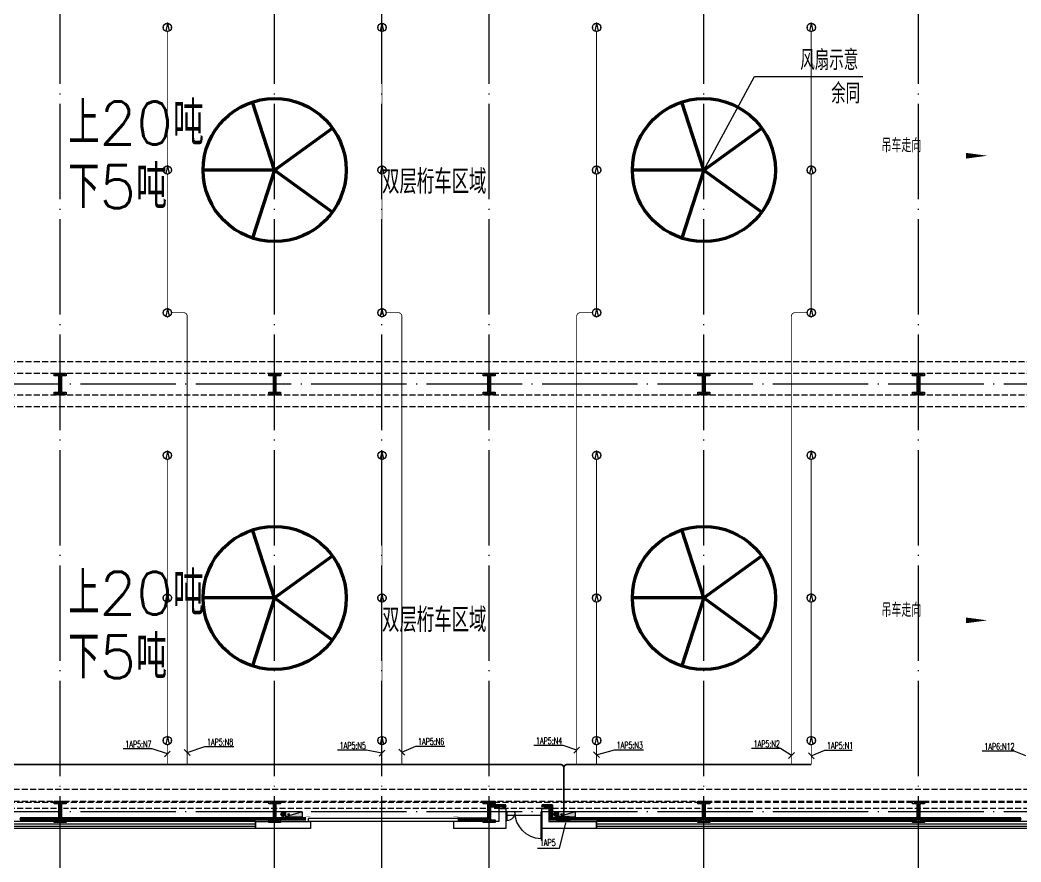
# Model space of a CAD drawing. Extents: x -1396510 to 1250330, y -1892470 to 1623980.
# Drawn here: x 110247 to 152224, y -1361975 to -1326655 of the extents above; entities that cross this region are included whole.
import ezdxf
from ezdxf.enums import TextEntityAlignment as Align

# ---------------------------------------------------------------- set-up
doc = ezdxf.new("R2010")
doc.units = 0
doc.header["$LTSCALE"] = 1000
doc.header["$MEASUREMENT"] = 0
for name, pattern in [('10平面$0$DASH', [0.35, 0.25, -0.1]), ('DASH', [0.35, 0.25, -0.1]), ('DOTE', [2.42, 2, -0.2, 0.02, -0.2])]:
    doc.linetypes.add(name, pattern=pattern)
for name, color, linetype in [('10平面$0$WINDOW', 4, 'Continuous'), ('A-AXIS-DOTE', 14, 'DOTE'), ('A-HATCH-2', 251, 'Continuous'), ('A-HRAIL', 173, 'Continuous'), ('A-LIN-V', 9, 'Continuous'), ('A-SFCE', 30, 'Continuous'), ('A-WINDOW', 140, 'Continuous'), ('AS-COLN', 6, 'Continuous'), ('AS-WALL', 40, 'Continuous'), ('DIM-照明', 3, 'Continuous'), ('DIM-箱柜', 3, 'Continuous'), ('DIM_SYMB', 3, 'Continuous'), ('EQUIP-照明', 3, 'Continuous'), ('EQUIP-箱柜', 3, 'Continuous'), ('PUB_TEXT', 7, 'Continuous'), ('SB_ZF消火栓', 10, 'Continuous'), ('SB_ZF消火栓M', 10, 'Continuous'), ('WIRE-照明', 1, 'Continuous'), ('建-窗', 4, 'Continuous'), ('建-箭头', 3, 'Continuous')]:
    doc.layers.add(name, color=color, linetype=linetype)
doc.layers.add('A-云线2', color=3, linetype='Continuous', plot=False)
doc.layers.add('LG-ZF消防', color=1, linetype='Continuous', lineweight=60)
doc.styles.add('_TCH_DIM', font='SIMPLEX', dxfattribs={"bigfont": 'GBCBIG'})
doc.styles.add('_TEL_DIM', font='SIMPLEX', dxfattribs={"width": 0.8, "height": 3.5, "bigfont": 'HZTXT'})
doc.styles.add('A-STANDARD', font='SIMPLEX', dxfattribs={"bigfont": 'GBCBIG'})
doc.styles.get("Standard").update_dxf_attribs({"font": 'gbenor.shx', "bigfont": 'gbcbig.shx'})

# ---------------------------------------------------------------- blocks, each defined once
blk = doc.blocks.new('G$C2F382D44')
at = {"color": 0, "style": 'A-STANDARD'}
for s, p in [('上20吨', (-2949, 425)), ('下5吨', (-2952, -2245))]:
    blk.add_text(s, height=1800, dxfattribs=at).set_placement(p)
blk = doc.blocks.new('10平面$0$$DorLib2D$00000126')
at = {"color": 0, "linetype": 'Continuous'}
for p, q in [((-0.532, 0.5), (-0.532, 0.9)), ((0.532, 0.9), (0.532, 0.5))]:
    blk.add_line(p, q, dxfattribs=at)
at = {"color": 0, "linetype": '10平面$0$DASH'}
for p, q in [((-0.532, 0.9), (0.532, 0.9)), ((-0.532, 0.5), (0.532, 0.5))]:
    blk.add_line(p, q, dxfattribs=at)
blk = doc.blocks.new('WINDOW2DLIB$DYNSTYLE$00000005')
at = {"color": 0}
for points in [[(-0.5, 0.5), (-0.5, -0.5)], [(-0.5, 0.5), (0.5, 0.5)], [(0.5, -0.5), (0.5, 0.5)], [(0.5, 0.1667), (-0.5, 0.1667)], [(0.5, -0.1667), (-0.5, -0.1667)], [(-0.5, -0.5), (0.5, -0.5)]]:
    blk.add_lwpolyline(points, dxfattribs=at)
blk = doc.blocks.new('DOOR2DLIB$SYSLIB$00000123')
at = {"color": 0}
for p, q in [((0.475, -0.001), (0.475, 0.752)), ((0.475, 0.752), (0.5, 0.752)), ((0.5, -0.001), (0.5, 0.752)), ((-0.5, 0), (-0.5, 0.252)), ((-0.475, 0.252), (-0.5, 0.252)), ((-0.475, 0), (-0.475, 0.252)), ((-0.475, 0), (-0.5, 0)), ((0.475, -0.001), (0.5, -0.001))]:
    blk.add_line(p, q, dxfattribs=at)
for centre, radius, start, end in [((0.505, -0.002), 0.755, 92.2493, 179.7238), ((-0.501, 0.003), 0.251, 359.7899, 84.0974)]:
    blk.add_arc(centre, radius, start, end, dxfattribs=at)
blk = doc.blocks.new('42343243')
at = {"layer": '10平面$0$WINDOW'}
blk.add_line((-198654, 1222620), (-200154, 1222620), dxfattribs=at)
at = {"layer": 'AS-WALL'}
for p, q in [((-208354, 1223170), (-210654, 1223170)), ((-210654, 1223170), (-210654, 1222870)), ((-210654, 1222870), (-208354, 1222870)), ((-208354, 1222870), (-208354, 1223170)), ((-200154, 1223170), (-202354, 1223170)), ((-202354, 1222870), (-202354, 1223170)), ((-200454, 1222870), (-202354, 1222870)), ((-200454, 1222320), (-200454, 1222870)), ((-200154, 1222620), (-200154, 1223170)), ((-196354, 1223170), (-198654, 1223170)), ((-198654, 1222620), (-198654, 1223170)), ((-198354, 1222870), (-196354, 1222870)), ((-198354, 1222320), (-198354, 1222870)), ((-196354, 1222870), (-196354, 1223170)), ((-200154, 1222320), (-200154, 1222620)), ((-198654, 1222620), (-198654, 1222320)), ((-200454, 1222320), (-200154, 1222320)), ((-198654, 1222320), (-198354, 1222320))]:
    blk.add_line(p, q, dxfattribs=at)
at = {"layer": '10平面$0$WINDOW', "zscale": 300}
for name, p, xscale, yscale, rotation in [('DOOR2DLIB$SYSLIB$00000123', (-199404, 1222470), -1500, -1500, 179.9999999999555), ('10平面$0$$DorLib2D$00000126', (-205254, 1223020), 6000, 300, 180)]:
    blk.add_blockref(name, p, dxfattribs=dict(at, xscale=xscale, yscale=yscale, rotation=rotation))
at = {"layer": '建-窗', "yscale": -300, "zscale": 300}
for p, xscale, rotation in [((-217004, 1223020), -12700, 359.999999999664), ((-185904, 1223020), -20900, 359.9999999994913)]:
    blk.add_blockref('WINDOW2DLIB$DYNSTYLE$00000005', p, dxfattribs=dict(at, xscale=xscale, rotation=rotation))
blk = doc.blocks.new('4324324')
at = {"layer": 'A-HATCH-2', "color": 8, "linetype": 'DASH'}
for p, q in [((-313054, 567820), (-128854, 567820)), ((-313054, 567320), (-128854, 567320)), ((-313054, 566420), (-128854, 566420)), ((-313054, 565920), (-128854, 565920)), ((-312854, 549870), (-138054, 549870)), ((-312854, 549370), (-138054, 549370))]:
    blk.add_line(p, q, dxfattribs=at)
blk = doc.blocks.new('w4324324')
at = {"layer": 'A-HATCH-2', "color": 0, "lineweight": 60}
for q in [(-1694760, 686605), (-1697614, 684532), (-1691907, 684532), (-1696524, 681178), (-1692997, 681178)]:
    blk.add_line((-1694760, 683605), q, dxfattribs=at)
blk.add_circle((-1694760, 683605), 3000, dxfattribs=at)
blk = doc.blocks.new('342343')
at = {"layer": 'A-LIN-V', "color": 8}
for p in [(1030710, 9556), (1048660, 9556), (1030710, -8444), (1048660, -8444)]:
    blk.add_blockref('w4324324', p, dxfattribs=at)
blk = doc.blocks.new('w42343243')
at = {"layer": 'A-HATCH-2', "color": 8}
blk.add_lwpolyline([(-165104, 621070), (-164604, 621070), (-164604, 620958), (-164800, 620958), (-164800, 620282), (-164604, 620282), (-164604, 620170), (-165104, 620170), (-165104, 620282), (-164908, 620282), (-164908, 620958), (-165104, 620958)], close=True, dxfattribs=at)
at = {"layer": 'AS-COLN', "color": 3}
blk.add_lwpolyline([(-165054, 621020), (-164654, 621020), (-164654, 621008), (-164850, 621008), (-164850, 620232), (-164654, 620232), (-164654, 620220), (-165054, 620220), (-165054, 620232), (-164858, 620232), (-164858, 621008), (-165054, 621008)], close=True, dxfattribs=at)
blk = doc.blocks.new('42343')
at = {"layer": 'A-WINDOW'}
for p in [(-54000, -53750), (-45000, -53750), (-36000, -53750), (-27000, -53750), (-18000, -53750), (-54000, -71700), (-45000, -71700), (-36000, -71700), (-27000, -71700), (-18000, -71700)]:
    blk.add_blockref('w42343243', p, dxfattribs=at)
blk = doc.blocks.new('3333')
at = {"layer": 'A-SFCE', "const_width": 20}
blk.add_lwpolyline([(-227064, 766320), (-227064, 766510), (-227244, 766510), (-227244, 766320)], dxfattribs=at)
blk = doc.blocks.new('A$C5D961328')
at = {"layer": 'SB_ZF消火栓'}
blk.add_hatch(color=256, dxfattribs=at).paths.add_polyline_path([(0, 40), (700, 40), (700, 240)])
for p, q in [((700, 240), (0, 240)), ((0, 240), (0, 40)), ((700, 240), (0, 40)), ((0, 40), (700, 40)), ((700, 240), (700, 40))]:
    blk.add_line(p, q, dxfattribs=at)
at = {"layer": 'SB_ZF消火栓', "color": 1}
blk.add_circle((140, 140), 32.5, dxfattribs=at)
blk = doc.blocks.new('we42342343234')
at = {"layer": 'LG-ZF消防'}
for centre in [(-209504, 548820), (-198054, 548820)]:
    blk.add_circle(centre, 50, dxfattribs=at)
at = {"layer": 'SB_ZF消火栓M'}
for p in [(-209404, 548680), (-197954, 548680)]:
    blk.add_blockref('A$C5D961328', p, dxfattribs=at)
blk = doc.blocks.new('99平面图例外参$0$$LinePat$圆环')
for points in [[(0, 150), (300, 150)], [(0, 0), (300, 0)], [(0, -150), (300, -150)]]:
    blk.add_lwpolyline(points)
at = {"color": 0}
blk.add_circle((150, 0), 150, dxfattribs=at)
blk = doc.blocks.new('世赫3#厂房一层0821')
at = {"layer": 'A-AXIS-DOTE', "color": 8, "ltscale": 2}
for p, q in [((94000, -79980), (94000, 5514)), ((103000, -79980), (103000, 5514)), ((107500, -79980), (107500, 5514)), ((112000, -79980), (112000, 5514)), ((121000, -79980), (121000, 5514)), ((130000, -79980), (130000, 5514)), ((190814.2, -53850), (-5155.8, -53850)), ((190814.2, -71800), (-5155.8, -71800))]:
    blk.add_line(p, q, dxfattribs=at)
at = {"layer": 'A-SFCE', "color": 2, "linetype": 'DASH'}
for p, q in [((93850, -71400), (85150, -71400)), ((93850, -71650), (85150, -71650)), ((120850, -71400), (112150, -71400)), ((120850, -71650), (112150, -71650))]:
    blk.add_line(p, q, dxfattribs=at)
at = {"layer": 'A-SFCE', "linetype": 'DASH'}
for p, q in [((111850, -71400), (94150, -71400)), ((111850, -71650), (94150, -71650)), ((138850, -71400), (121150, -71400)), ((138850, -71650), (121150, -71650))]:
    blk.add_line(p, q, dxfattribs=at)
at = {"layer": 'DIM_SYMB', "color": 8}
for p, q in [((121000, -44875), (123120, -40945)), ((123120, -40945), (127670, -40945))]:
    blk.add_line(p, q, dxfattribs=at)
at = {"layer": 'DIM_SYMB', "color": 8, "const_width": 100}
blk.add_lwpolyline([(120976.3, -44919, 1), (121023.7, -44831, 1)], format="xyb", close=True, dxfattribs=at)
at = {"layer": '建-箭头', "color": 8}
for points in [[(125987.8, -44275, 0, 0, 0), (132887.8, -44275, 0, 240, 0), (131987.8, -44275, 0, 0, 0)], [(125987.8, -63765, 0, 0, 0), (132887.8, -63765, 0, 240, 0), (131987.8, -63765, 0, 0, 0)]]:
    blk.add_lwpolyline(points, format="xyseb", dxfattribs=at)
at = {"color": 8}
for p in [(97304.2, -44230), (97304.2, -63950)]:
    blk.add_blockref('G$C2F382D44', p, dxfattribs=at)
at = {"layer": 'A-HRAIL', "yscale": 0.3333333333111111, "zscale": 0.3333333333111111}
for p, xscale, rotation in [((112161.7, -71549.9), 0.3588888659795701, 180), ((112269.3, -71549.9), 0.3588888659795701, 180), ((112377, -71549.9), 0.3588888659795701, 180), ((112484.7, -71549.9), 0.3588888659795701, 180), ((112592.3, -71549.9), 0.3588888659795701, 180), ((112700, -71549.9), 0.3588888659795701, 180), ((114312.5, -71549.9), 0.3749999998826196, 180), ((114425, -71549.9), 0.3749999998826196, 180), ((114537.5, -71549.9), 0.3749999998826196, 180), ((114650, -71549.9), 0.3749999998826196, 180), ((114600, -71499.9), 0.3611111226889233, 270), ((114600, -71608.3), 0.3611111226889233, 270), ((114600, -71716.6), 0.3611111226889233, 270), ((92423.1, -72093.9), 0.3384127415242964, 180.0000000002033), ((92524.7, -72093.9), 0.3384127415242964, 180.0000000002033), ((92626.2, -72093.9), 0.3384127415242964, 180.0000000002033), ((92727.7, -72093.9), 0.3384127415242964, 180.0000000002033), ((92829.2, -72093.9), 0.3384127415242964, 180.0000000002033), ((92930.8, -72093.9), 0.3384127415242964, 180.0000000002033), ((93032.3, -72093.9), 0.3384127415242964, 180.0000000002033), ((93133.8, -72093.9), 0.3384127415242964, 180.0000000002033), ((93235.3, -72093.9), 0.3384127415242964, 180.0000000002033), ((93336.9, -72093.9), 0.3384127415242964, 180.0000000002033), ((93438.4, -72093.9), 0.3384127415242964, 180.0000000002033), ((93539.9, -72093.9), 0.3384127415242964, 180.0000000002033), ((93641.4, -72093.9), 0.3384127415242964, 180.0000000002033), ((93743, -72093.9), 0.3384127415242964, 180.0000000002033), ((93844.5, -72093.9), 0.3384127415242964, 180.0000000002033), ((93946, -72093.9), 0.3384127415242964, 180.0000000002033), ((94155, -72093.9), 0.3368181817957273, 180.0000000002033), ((94256.1, -72093.9), 0.3368181817957273, 180.0000000002033), ((94357.1, -72093.9), 0.3368181817957273, 180.0000000002033), ((94458.2, -72093.9), 0.3368181817957273, 180.0000000002033), ((94559.2, -72093.9), 0.3368181817957273, 180.0000000002033), ((94660.3, -72093.9), 0.3368181817957273, 180.0000000002033), ((94761.3, -72093.9), 0.3368181817957273, 180.0000000002033), ((94862.4, -72093.9), 0.3368181817957273, 180.0000000002033), ((94963.4, -72093.9), 0.3368181817957273, 180.0000000002033), ((95064.5, -72093.9), 0.3368181817957273, 180.0000000002033), ((95165.5, -72093.9), 0.3368181817957273, 180.0000000002033), ((95266.5, -72093.9), 0.3368181817957273, 180.0000000002033), ((95367.6, -72093.9), 0.3368181817957273, 180.0000000002033), ((95468.6, -72093.9), 0.3368181817957273, 180.0000000002033), ((95569.7, -72093.9), 0.3368181817957273, 180.0000000002033), ((95670.7, -72093.9), 0.3368181817957273, 180.0000000002033), ((95771.8, -72093.9), 0.3368181817957273, 180.0000000002033), ((95872.8, -72093.9), 0.3368181817957273, 180.0000000002033), ((95973.9, -72093.9), 0.3368181817957273, 180.0000000002033), ((96074.9, -72093.9), 0.3368181817957273, 180.0000000002033), ((96176, -72093.9), 0.3368181817957273, 180.0000000002033), ((96277, -72093.9), 0.3368181817957273, 180.0000000002033), ((96378, -72093.9), 0.3368181817957273, 180.0000000002033), ((96479.1, -72093.9), 0.3368181817957273, 180.0000000002033), ((96580.1, -72093.9), 0.3368181817957273, 180.0000000002033), ((96681.2, -72093.9), 0.3368181817957273, 180.0000000002033), ((96782.2, -72093.9), 0.3368181817957273, 180.0000000002033), ((96883.3, -72093.9), 0.3368181817957273, 180.0000000002033), ((96984.3, -72093.9), 0.3368181817957273, 180.0000000002033), ((97085.4, -72093.9), 0.3368181817957273, 180.0000000002033), ((97186.4, -72093.9), 0.3368181817957273, 180.0000000002033), ((97287.5, -72093.9), 0.3368181817957273, 180.0000000002033), ((97388.5, -72093.9), 0.3368181817957273, 180.0000000002033), ((97489.5, -72093.9), 0.3368181817957273, 180.0000000002033), ((97590.6, -72093.9), 0.3368181817957273, 180.0000000002033), ((97691.6, -72093.9), 0.3368181817957273, 180.0000000002033), ((97792.7, -72093.9), 0.3368181817957273, 180.0000000002033), ((97893.7, -72093.9), 0.3368181817957273, 180.0000000002033), ((97994.8, -72093.9), 0.3368181817957273, 180.0000000002033), ((98095.8, -72093.9), 0.3368181817957273, 180.0000000002033), ((98196.9, -72093.9), 0.3368181817957273, 180.0000000002033), ((98297.9, -72093.9), 0.3368181817957273, 180.0000000002033), ((98399, -72093.9), 0.3368181817957273, 180.0000000002033), ((98500, -72093.9), 0.3368181817957273, 180.0000000002033), ((98601, -72093.9), 0.3368181817957273, 180.0000000002033), ((98702.1, -72093.9), 0.3368181817957273, 180.0000000002033), ((98803.1, -72093.9), 0.3368181817957273, 180.0000000002033), ((98904.2, -72093.9), 0.3368181817957273, 180.0000000002033), ((99005.2, -72093.9), 0.3368181817957273, 180.0000000002033), ((99106.3, -72093.9), 0.3368181817957273, 180.0000000002033), ((99207.3, -72093.9), 0.3368181817957273, 180.0000000002033), ((99308.4, -72093.9), 0.3368181817957273, 180.0000000002033), ((99409.4, -72093.9), 0.3368181817957273, 180.0000000002033), ((99510.5, -72093.9), 0.3368181817957273, 180.0000000002033), ((99611.5, -72093.9), 0.3368181817957273, 180.0000000002033), ((99712.5, -72093.9), 0.3368181817957273, 180.0000000002033), ((99813.6, -72093.9), 0.3368181817957273, 180.0000000002033), ((99914.6, -72093.9), 0.3368181817957273, 180.0000000002033), ((100015.7, -72093.9), 0.3368181817957273, 180.0000000002033), ((100116.7, -72093.9), 0.3368181817957273, 180.0000000002033), ((100217.8, -72093.9), 0.3368181817957273, 180.0000000002033), ((100318.8, -72093.9), 0.3368181817957273, 180.0000000002033), ((100419.9, -72093.9), 0.3368181817957273, 180.0000000002033), ((100520.9, -72093.9), 0.3368181817957273, 180.0000000002033), ((100622, -72093.9), 0.3368181817957273, 180.0000000002033), ((100723, -72093.9), 0.3368181817957273, 180.0000000002033), ((100824, -72093.9), 0.3368181817957273, 180.0000000002033), ((100925.1, -72093.9), 0.3368181817957273, 180.0000000002033), ((101026.1, -72093.9), 0.3368181817957273, 180.0000000002033), ((101127.2, -72093.9), 0.3368181817957273, 180.0000000002033), ((101228.2, -72093.9), 0.3368181817957273, 180.0000000002033), ((101329.3, -72093.9), 0.3368181817957273, 180.0000000002033), ((101430.3, -72093.9), 0.3368181817957273, 180.0000000002033), ((101531.4, -72093.9), 0.3368181817957273, 180.0000000002033), ((101632.4, -72093.9), 0.3368181817957273, 180.0000000002033), ((101733.5, -72093.9), 0.3368181817957273, 180.0000000002033), ((101834.5, -72093.9), 0.3368181817957273, 180.0000000002033), ((101935.5, -72093.9), 0.3368181817957273, 180.0000000002033), ((102036.6, -72093.9), 0.3368181817957273, 180.0000000002033), ((102137.6, -72093.9), 0.3368181817957273, 180.0000000002033), ((102238.7, -72093.9), 0.3368181817957273, 180.0000000002033), ((102339.7, -72093.9), 0.3368181817957273, 180.0000000002033), ((102440.8, -72093.9), 0.3368181817957273, 180.0000000002033), ((102541.8, -72093.9), 0.3368181817957273, 180.0000000002033), ((102642.9, -72093.9), 0.3368181817957273, 180.0000000002033), ((102743.9, -72093.9), 0.3368181817957273, 180.0000000002033), ((102845, -72093.9), 0.3368181817957273, 180.0000000002033), ((102946, -72093.9), 0.3368181817957273, 180.0000000002033), ((103157.8, -72093.9), 0.3461108940266491, 180.0000000002034), ((103261.7, -72093.9), 0.3461108940266491, 180.0000000002034), ((103365.5, -72093.9), 0.3461108940266491, 180.0000000002034), ((103469.3, -72093.9), 0.3461108940266491, 180.0000000002034), ((103573.2, -72093.9), 0.3461108940266491, 180.0000000002034), ((103677, -72093.9), 0.3461108940266491, 180.0000000002034), ((103780.8, -72093.9), 0.3461108940266491, 180.0000000002034), ((103884.7, -72093.9), 0.3461108940266491, 180.0000000002034), ((103988.5, -72093.9), 0.3461108940266491, 180.0000000002034), ((104092.3, -72093.9), 0.3461108940266491, 180.0000000002034), ((104196.2, -72093.9), 0.3461108940266491, 180.0000000002034), ((104300, -72093.9), 0.3461108940266491, 180.0000000002034), ((110700, -72093.9), -0.3461108940266491, 179.9999999997966), ((110803.8, -72093.9), -0.3461108940266491, 179.9999999997966), ((110907.7, -72093.9), -0.3461108940266491, 179.9999999997966), ((111011.5, -72093.9), -0.3461108940266491, 179.9999999997966), ((111115.3, -72093.9), -0.3461108940266491, 179.9999999997966), ((111219.2, -72093.9), -0.3461108940266491, 179.9999999997966), ((111323, -72093.9), -0.3461108940266491, 179.9999999997966), ((111426.8, -72093.9), -0.3461108940266491, 179.9999999997966), ((111530.7, -72093.9), -0.3461108940266491, 179.9999999997966), ((111634.5, -72093.9), -0.3461108940266491, 179.9999999997966), ((111738.3, -72093.9), -0.3461108940266491, 179.9999999997966), ((111842.2, -72093.9), -0.3461108940266491, 179.9999999997966), ((114600, -71824.9), 0.3611111226889233, 270), ((114600, -71933.3), 0.3611111226889233, 270), ((114600, -72041.6), 0.3611111226889233, 270), ((114651.5, -72093.9), 0.3384127419249668, 180.0000000002033), ((114753, -72093.9), 0.3384127419249668, 180.0000000002033), ((114854.6, -72093.9), 0.3384127419249668, 180.0000000002033), ((114956.1, -72093.9), 0.3384127419249668, 180.0000000002033), ((115057.6, -72093.9), 0.3384127419249668, 180.0000000002033), ((115159.1, -72093.9), 0.3384127419249668, 180.0000000002033), ((115260.7, -72093.9), 0.3384127419249668, 180.0000000002033), ((115362.2, -72093.9), 0.3384127419249668, 180.0000000002033), ((115463.7, -72093.9), 0.3384127419249668, 180.0000000002033), ((115565.2, -72093.9), 0.3384127419249668, 180.0000000002033), ((115666.8, -72093.9), 0.3384127419249668, 180.0000000002033), ((115768.3, -72093.9), 0.3384127419249668, 180.0000000002033), ((115869.8, -72093.9), 0.3384127419249668, 180.0000000002033), ((115971.3, -72093.9), 0.3384127419249668, 180.0000000002033), ((116072.9, -72093.9), 0.3384127419249668, 180.0000000002033), ((116174.4, -72093.9), 0.3384127419249668, 180.0000000002033), ((116275.9, -72093.9), 0.3384127419249668, 180.0000000002033), ((116377.4, -72093.9), 0.3384127419249668, 180.0000000002033), ((116479, -72093.9), 0.3384127419249668, 180.0000000002033), ((116580.5, -72093.9), 0.3384127419249668, 180.0000000002033), ((116682, -72093.9), 0.3384127419249668, 180.0000000002033), ((116783.5, -72093.9), 0.3384127419249668, 180.0000000002033), ((116885, -72093.9), 0.3384127419249668, 180.0000000002033), ((116986.6, -72093.9), 0.3384127419249668, 180.0000000002033), ((117088.1, -72093.9), 0.3384127419249668, 180.0000000002033), ((117189.6, -72093.9), 0.3384127419249668, 180.0000000002033), ((117291.1, -72093.9), 0.3384127419249668, 180.0000000002033), ((117392.7, -72093.9), 0.3384127419249668, 180.0000000002033), ((117494.2, -72093.9), 0.3384127419249668, 180.0000000002033), ((117595.7, -72093.9), 0.3384127419249668, 180.0000000002033), ((117697.2, -72093.9), 0.3384127419249668, 180.0000000002033), ((117798.8, -72093.9), 0.3384127419249668, 180.0000000002033), ((117900.3, -72093.9), 0.3384127419249668, 180.0000000002033), ((118001.8, -72093.9), 0.3384127419249668, 180.0000000002033), ((118103.3, -72093.9), 0.3384127419249668, 180.0000000002033), ((118204.9, -72093.9), 0.3384127419249668, 180.0000000002033), ((118306.4, -72093.9), 0.3384127419249668, 180.0000000002033), ((118407.9, -72093.9), 0.3384127419249668, 180.0000000002033), ((118509.4, -72093.9), 0.3384127419249668, 180.0000000002033), ((118611, -72093.9), 0.3384127419249668, 180.0000000002033), ((118712.5, -72093.9), 0.3384127419249668, 180.0000000002033), ((118814, -72093.9), 0.3384127419249668, 180.0000000002033), ((118915.5, -72093.9), 0.3384127419249668, 180.0000000002033), ((119017, -72093.9), 0.3384127419249668, 180.0000000002033), ((119118.6, -72093.9), 0.3384127419249668, 180.0000000002033), ((119220.1, -72093.9), 0.3384127419249668, 180.0000000002033), ((119321.6, -72093.9), 0.3384127419249668, 180.0000000002033), ((119423.1, -72093.9), 0.3384127419249668, 180.0000000002033), ((119524.7, -72093.9), 0.3384127419249668, 180.0000000002033), ((119626.2, -72093.9), 0.3384127419249668, 180.0000000002033), ((119727.7, -72093.9), 0.3384127419249668, 180.0000000002033), ((119829.2, -72093.9), 0.3384127419249668, 180.0000000002033), ((119930.8, -72093.9), 0.3384127419249668, 180.0000000002033), ((120032.3, -72093.9), 0.3384127419249668, 180.0000000002033), ((120133.8, -72093.9), 0.3384127419249668, 180.0000000002033), ((120235.3, -72093.9), 0.3384127419249668, 180.0000000002033), ((120336.9, -72093.9), 0.3384127419249668, 180.0000000002033), ((120438.4, -72093.9), 0.3384127419249668, 180.0000000002033), ((120539.9, -72093.9), 0.3384127419249668, 180.0000000002033), ((120641.4, -72093.9), 0.3384127419249668, 180.0000000002033), ((120743, -72093.9), 0.3384127419249668, 180.0000000002033), ((120844.5, -72093.9), 0.3384127419249668, 180.0000000002033), ((120946, -72093.9), 0.3384127419249668, 180.0000000002033), ((121155, -72093.9), 0.336818181795725, 180.0000000002033), ((121256.1, -72093.9), 0.336818181795725, 180.0000000002033), ((121357.1, -72093.9), 0.336818181795725, 180.0000000002033), ((121458.2, -72093.9), 0.336818181795725, 180.0000000002033), ((121559.2, -72093.9), 0.336818181795725, 180.0000000002033), ((121660.3, -72093.9), 0.336818181795725, 180.0000000002033), ((121761.3, -72093.9), 0.336818181795725, 180.0000000002033), ((121862.4, -72093.9), 0.336818181795725, 180.0000000002033), ((121963.4, -72093.9), 0.336818181795725, 180.0000000002033), ((122064.5, -72093.9), 0.336818181795725, 180.0000000002033), ((122165.5, -72093.9), 0.336818181795725, 180.0000000002033), ((122266.5, -72093.9), 0.336818181795725, 180.0000000002033), ((122367.6, -72093.9), 0.336818181795725, 180.0000000002033), ((122468.6, -72093.9), 0.336818181795725, 180.0000000002033), ((122569.7, -72093.9), 0.336818181795725, 180.0000000002033), ((122670.7, -72093.9), 0.336818181795725, 180.0000000002033), ((122771.8, -72093.9), 0.336818181795725, 180.0000000002033), ((122872.8, -72093.9), 0.336818181795725, 180.0000000002033), ((122973.9, -72093.9), 0.336818181795725, 180.0000000002033), ((123074.9, -72093.9), 0.336818181795725, 180.0000000002033), ((123176, -72093.9), 0.336818181795725, 180.0000000002033), ((123277, -72093.9), 0.336818181795725, 180.0000000002033), ((123378, -72093.9), 0.336818181795725, 180.0000000002033), ((123479.1, -72093.9), 0.336818181795725, 180.0000000002033), ((123580.1, -72093.9), 0.336818181795725, 180.0000000002033), ((123681.2, -72093.9), 0.336818181795725, 180.0000000002033), ((123782.2, -72093.9), 0.336818181795725, 180.0000000002033), ((123883.3, -72093.9), 0.336818181795725, 180.0000000002033), ((123984.3, -72093.9), 0.336818181795725, 180.0000000002033), ((124085.4, -72093.9), 0.336818181795725, 180.0000000002033), ((124186.4, -72093.9), 0.336818181795725, 180.0000000002033), ((124287.5, -72093.9), 0.336818181795725, 180.0000000002033), ((124388.5, -72093.9), 0.336818181795725, 180.0000000002033), ((124489.5, -72093.9), 0.336818181795725, 180.0000000002033), ((124590.6, -72093.9), 0.336818181795725, 180.0000000002033), ((124691.6, -72093.9), 0.336818181795725, 180.0000000002033), ((124792.7, -72093.9), 0.336818181795725, 180.0000000002033), ((124893.7, -72093.9), 0.336818181795725, 180.0000000002033), ((124994.8, -72093.9), 0.336818181795725, 180.0000000002033), ((125095.8, -72093.9), 0.336818181795725, 180.0000000002033), ((125196.9, -72093.9), 0.336818181795725, 180.0000000002033), ((125297.9, -72093.9), 0.336818181795725, 180.0000000002033), ((125399, -72093.9), 0.336818181795725, 180.0000000002033), ((125500, -72093.9), 0.336818181795725, 180.0000000002033), ((125601, -72093.9), 0.336818181795725, 180.0000000002033), ((125702.1, -72093.9), 0.336818181795725, 180.0000000002033), ((125803.1, -72093.9), 0.336818181795725, 180.0000000002033), ((125904.2, -72093.9), 0.336818181795725, 180.0000000002033), ((126005.2, -72093.9), 0.336818181795725, 180.0000000002033), ((126106.3, -72093.9), 0.336818181795725, 180.0000000002033), ((126207.3, -72093.9), 0.336818181795725, 180.0000000002033), ((126308.4, -72093.9), 0.336818181795725, 180.0000000002033), ((126409.4, -72093.9), 0.336818181795725, 180.0000000002033), ((126510.5, -72093.9), 0.336818181795725, 180.0000000002033), ((126611.5, -72093.9), 0.336818181795725, 180.0000000002033), ((126712.5, -72093.9), 0.336818181795725, 180.0000000002033), ((126813.6, -72093.9), 0.336818181795725, 180.0000000002033), ((126914.6, -72093.9), 0.336818181795725, 180.0000000002033), ((127015.7, -72093.9), 0.336818181795725, 180.0000000002033), ((127116.7, -72093.9), 0.336818181795725, 180.0000000002033), ((127217.8, -72093.9), 0.336818181795725, 180.0000000002033), ((127318.8, -72093.9), 0.336818181795725, 180.0000000002033), ((127419.9, -72093.9), 0.336818181795725, 180.0000000002033), ((127520.9, -72093.9), 0.336818181795725, 180.0000000002033), ((127622, -72093.9), 0.336818181795725, 180.0000000002033), ((127723, -72093.9), 0.336818181795725, 180.0000000002033), ((127824, -72093.9), 0.336818181795725, 180.0000000002033), ((127925.1, -72093.9), 0.336818181795725, 180.0000000002033), ((128026.1, -72093.9), 0.336818181795725, 180.0000000002033), ((128127.2, -72093.9), 0.336818181795725, 180.0000000002033), ((128228.2, -72093.9), 0.336818181795725, 180.0000000002033), ((128329.3, -72093.9), 0.336818181795725, 180.0000000002033), ((128430.3, -72093.9), 0.336818181795725, 180.0000000002033), ((128531.4, -72093.9), 0.336818181795725, 180.0000000002033), ((128632.4, -72093.9), 0.336818181795725, 180.0000000002033), ((128733.5, -72093.9), 0.336818181795725, 180.0000000002033), ((128834.5, -72093.9), 0.336818181795725, 180.0000000002033), ((128935.5, -72093.9), 0.336818181795725, 180.0000000002033), ((129036.6, -72093.9), 0.336818181795725, 180.0000000002033), ((129137.6, -72093.9), 0.336818181795725, 180.0000000002033), ((129238.7, -72093.9), 0.336818181795725, 180.0000000002033), ((129339.7, -72093.9), 0.336818181795725, 180.0000000002033), ((129440.8, -72093.9), 0.336818181795725, 180.0000000002033), ((129541.8, -72093.9), 0.336818181795725, 180.0000000002033), ((129642.9, -72093.9), 0.336818181795725, 180.0000000002033), ((129743.9, -72093.9), 0.336818181795725, 180.0000000002033), ((129845, -72093.9), 0.336818181795725, 180.0000000002033), ((129946, -72093.9), 0.336818181795725, 180.0000000002033), ((130155, -72093.9), 0.3368181817957273, 180.0000000002033), ((130256.1, -72093.9), 0.3368181817957273, 180.0000000002033), ((130357.1, -72093.9), 0.3368181817957273, 180.0000000002033), ((130458.2, -72093.9), 0.3368181817957273, 180.0000000002033), ((130559.2, -72093.9), 0.3368181817957273, 180.0000000002033), ((130660.3, -72093.9), 0.3368181817957273, 180.0000000002033), ((130761.3, -72093.9), 0.3368181817957273, 180.0000000002033), ((130862.4, -72093.9), 0.3368181817957273, 180.0000000002033), ((130963.4, -72093.9), 0.3368181817957273, 180.0000000002033), ((131064.5, -72093.9), 0.3368181817957273, 180.0000000002033), ((131165.5, -72093.9), 0.3368181817957273, 180.0000000002033), ((131266.5, -72093.9), 0.3368181817957273, 180.0000000002033), ((131367.6, -72093.9), 0.3368181817957273, 180.0000000002033), ((131468.6, -72093.9), 0.3368181817957273, 180.0000000002033), ((131569.7, -72093.9), 0.3368181817957273, 180.0000000002033), ((131670.7, -72093.9), 0.3368181817957273, 180.0000000002033), ((131771.8, -72093.9), 0.3368181817957273, 180.0000000002033), ((131872.8, -72093.9), 0.3368181817957273, 180.0000000002033), ((131973.9, -72093.9), 0.3368181817957273, 180.0000000002033), ((132074.9, -72093.9), 0.3368181817957273, 180.0000000002033), ((132176, -72093.9), 0.3368181817957273, 180.0000000002033), ((132277, -72093.9), 0.3368181817957273, 180.0000000002033), ((132378, -72093.9), 0.3368181817957273, 180.0000000002033), ((132479.1, -72093.9), 0.3368181817957273, 180.0000000002033), ((132580.1, -72093.9), 0.3368181817957273, 180.0000000002033), ((132681.2, -72093.9), 0.3368181817957273, 180.0000000002033), ((132782.2, -72093.9), 0.3368181817957273, 180.0000000002033), ((132883.3, -72093.9), 0.3368181817957273, 180.0000000002033), ((132984.3, -72093.9), 0.3368181817957273, 180.0000000002033), ((133085.4, -72093.9), 0.3368181817957273, 180.0000000002033), ((133186.4, -72093.9), 0.3368181817957273, 180.0000000002033), ((133287.5, -72093.9), 0.3368181817957273, 180.0000000002033), ((133388.5, -72093.9), 0.3368181817957273, 180.0000000002033), ((133489.5, -72093.9), 0.3368181817957273, 180.0000000002033), ((133590.6, -72093.9), 0.3368181817957273, 180.0000000002033), ((133691.6, -72093.9), 0.3368181817957273, 180.0000000002033), ((133792.7, -72093.9), 0.3368181817957273, 180.0000000002033), ((133893.7, -72093.9), 0.3368181817957273, 180.0000000002033), ((133994.8, -72093.9), 0.3368181817957273, 180.0000000002033), ((134095.8, -72093.9), 0.3368181817957273, 180.0000000002033), ((134196.9, -72093.9), 0.3368181817957273, 180.0000000002033), ((134297.9, -72093.9), 0.3368181817957273, 180.0000000002033)]:
    blk.add_blockref('99平面图例外参$0$$LinePat$圆环', p, dxfattribs=dict(at, xscale=xscale, rotation=rotation))
at = {"layer": 'A-LIN-V', "color": 8, "rotation": 90}
blk.add_blockref('342343', (796160.7, 601225), dxfattribs=at)
at = {"layer": 'A-SFCE', "xscale": -1, "rotation": 90}
blk.add_blockref('3333', (870820.8, -299254.1), dxfattribs=at)
at = {"layer": 'A-SFCE', "rotation": 270}
blk.add_blockref('3333', (-655820.8, -299254.1), dxfattribs=at)
at = {"layer": 'A-WINDOW'}
for name in ['42343', '4324324']:
    blk.add_blockref(name, (312854.2, -620720), dxfattribs=at)
at = {"layer": 'A-WINDOW', "xscale": -1, "rotation": 180}
blk.add_blockref('42343243', (312854.2, 1150670), dxfattribs=at)
at = {"layer": 'SB_ZF消火栓'}
blk.add_blockref('we42342343234', (312854.2, -620720), dxfattribs=at)
at = {"layer": 'DIM_SYMB', "color": 7, "style": '_TCH_DIM'}
for s, p in [('风扇示意', (125043.1, -40682.5)), ('余同', (126337, -42082.5))]:
    blk.add_text(s, height=843.97, dxfattribs=at).set_placement(p)
at = {"layer": 'PUB_TEXT', "color": 8}
for p in [(107504.8, -45870.8), (107504.8, -64255.8)]:
    blk.add_text('双层桁车区域', height=1012.77, dxfattribs=at).set_placement(p)
at = {"layer": '建-箭头', "color": 7, "style": 'A-STANDARD'}
for p in [(128450.1, -44128.1), (128450.1, -63618.1)]:
    blk.add_text('吊车走向', height=578.72, dxfattribs=at).set_placement(p)
blk = doc.blocks.new('$equip$00002832')
for q in [(-0.2, -0.46), (0.2, -0.46)]:
    blk.add_line((0, 0.5), q)
at = {"const_width": 0.0571}
blk.add_lwpolyline([(0.5, 0, 1), (-0.5, 0, 1), (0.5, 0, -0.625089)], format="xyb", dxfattribs=at)
blk.add_circle((0, 0), 0.5)
for p in [(-0.5, 0), (0, 0.5), (0.5, 0), (0, -0.5)]:
    blk.add_point(p)
at = {"color": 7, "style": '_TEL_DIM', "flags": 1}
for tag in ['A', 'REMARK']:
    blk.add_attdef(tag, text='', height=0.00002, dxfattribs=at).set_placement((0, 0), align=Align.MIDDLE_CENTER)
blk = doc.blocks.new('*X128')
at = {"color": 0}
for p, q in [((-250, 33), (-183, 100)), ((-250, 68), (-218, 100)), ((-247, 0), (-147, 100)), ((-212, 0), (-112, 100)), ((-177, 0), (-77, 100)), ((-141, 0), (-41, 100)), ((-106, 0), (-6, 100)), ((-71, 0), (29, 100)), ((-35, 0), (65, 100)), ((0, 0), (100, 100)), ((35, 0), (135, 100)), ((71, 0), (171, 100)), ((106, 0), (206, 100)), ((141, 0), (241, 100)), ((177, 0), (250, 73)), ((212, 0), (250, 38)), ((247, 0), (250, 3))]:
    blk.add_line(p, q, dxfattribs=at)
blk = doc.blocks.new('$equip$00002929')
for p, q in [((-0.75, 0.6), (-0.75, 0)), ((0.75, 0.6), (-0.75, 0.6)), ((-0.75, 0.3), (0.75, 0.3)), ((-0.75, 0), (0.75, 0)), ((0.75, 0), (0.75, 0.6))]:
    blk.add_line(p, q)
for points, const_width in [([(-0.75, 0.15), (0.75, 0.15)], 0.3), ([(-0.75, 0.6), (-0.75, 0), (0.75, 0), (0.75, 0.6), (-0.75, 0.6), (-0.75, 0)], 0.0571)]:
    blk.add_lwpolyline(points, dxfattribs=dict(const_width=const_width))
for p in [(-0.75, 0.3), (0, 0.6), (0, 0), (0.75, 0.3)]:
    blk.add_point(p)
at = {"xscale": 0.00300000000061118, "yscale": 0.00300000000061118, "zscale": 0.00300000000061118}
blk.add_blockref('*X128', (0, 0), dxfattribs=at)
at = {"color": 7, "style": '_TEL_DIM', "flags": 1}
for tag in ['A', 'REMARK']:
    blk.add_attdef(tag, text='', height=0.00002, dxfattribs=at).set_placement((0, 0), align=Align.MIDDLE_CENTER)

msp = doc.modelspace()

# ---------------------------------------------------------------- linework, layer by layer
at = {"layer": 'DIM-照明'}
for p, q in [((116549.6, -1357320.2), (116302.1, -1357567.7)), ((117383.7, -1357507.7), (117136.2, -1357260.2)), ((125549.6, -1357290.2), (125302.1, -1357537.7)), ((126383.7, -1357487.7), (126136.2, -1357240.2)), ((133715.4, -1357160.2), (133467.9, -1357407.7)), ((134549.6, -1357597.7), (134302.1, -1357350.2)), ((142719.5, -1357380.2), (142472, -1357627.7)), ((143553.7, -1357647.7), (143306.2, -1357400.2))]:
    msp.add_line(p, q, dxfattribs=at)
for points in [[(133020, -1357084), (131797, -1357084)], [(133591.6, -1357284), (133020, -1357084)], [(115790, -1357224), (114575, -1357224)], [(116425.8, -1357444), (115790, -1357224)], [(117260, -1357384), (118000, -1357134)], [(118000, -1357134), (119215, -1357134)], [(124780, -1357284), (123565, -1357284)], [(125425.8, -1357414), (124780, -1357284)], [(126260, -1357364), (126850, -1357114)], [(126850, -1357114), (128057, -1357114)], [(134425.8, -1357474), (135180, -1357264)], [(135180, -1357264), (136395, -1357264)], [(142140, -1357214), (140925, -1357214)], [(142595.8, -1357504), (142140, -1357214)], [(143429.9, -1357524), (144000, -1357284)], [(144000, -1357284), (145143, -1357284)], [(151940, -1357324), (150597, -1357324)], [(152425.8, -1357524), (151940, -1357324)]]:
    msp.add_lwpolyline(points, dxfattribs=at)
at = {"layer": 'DIM-箱柜'}
for p, q in [((133122.1, -1360327.9), (132854.7, -1361407.9)), ((132854.7, -1361407.9), (131942.1, -1361407.9))]:
    msp.add_line(p, q, dxfattribs=at)
at = {"layer": 'WIRE-照明', "linetype": 'Continuous'}
for points, const_width in [([(116425.8, -1332774), (116425.8, -1327140.6)], 35), ([(125425.8, -1332774), (125425.8, -1327140.6)], 35), ([(134425.8, -1332774), (134425.8, -1327140.6)], 35), ([(143425.8, -1332774), (143425.8, -1327140.6)], 35), ([(116425.8, -1338757.3), (116425.8, -1333124)], 35), ([(125425.8, -1338757.3), (125425.8, -1333124)], 35), ([(134425.8, -1338757.3), (134425.8, -1333124)], 35), ([(143425.8, -1338757.3), (143425.8, -1333124)], 35), ([(116600.8, -1338932.3), (117110, -1338932.3)], 35), ([(125600.8, -1338932.3), (126110, -1338932.3)], 35), ([(134250.8, -1338932.3), (133741.6, -1338932.3)], 35), ([(143254.9, -1338932.3), (142745.8, -1338932.3)], 35), ([(117260, -1357881.2), (117260, -1339082.3)], 35), ([(126260, -1357881.2), (126260, -1339082.3)], 35), ([(133591.6, -1357881.2), (133591.6, -1339082.3)], 35), ([(142595.8, -1357881.2), (142595.8, -1339082.3)], 35), ([(116425.8, -1350724), (116425.8, -1345090.6)], 35), ([(125425.8, -1350724), (125425.8, -1345090.6)], 35), ([(134425.8, -1350724), (134425.8, -1345090.6)], 35), ([(143425.8, -1350724), (143425.8, -1345090.6)], 35), ([(116425.8, -1356707.3), (116425.8, -1351074)], 35), ([(125425.8, -1356707.3), (125425.8, -1351074)], 35), ([(134425.8, -1356707.3), (134425.8, -1351074)], 35), ([(143425.8, -1351074), (143425.8, -1356707.3)], 35), ([(116425.8, -1357881.2), (116425.8, -1357057.3)], 35), ([(125425.8, -1357881.2), (125425.8, -1357057.3)], 35), ([(134425.8, -1357881.2), (134425.8, -1357057.3)], 35), ([(143429.9, -1357881.2), (143429.9, -1357057.3)], 35), ([(98425.8, -1357881.2), (132903.4, -1357881.2)], 70), ([(143429.9, -1357881.2), (133203.4, -1357881.2)], 70), ([(133053.4, -1360064), (133053.4, -1358031.9)], 70)]:
    msp.add_lwpolyline(points, dxfattribs=dict(at, const_width=const_width))
for points, const_width in [([(117260, -1339082.3, 0.4142136), (117110, -1338932.3)], 35), ([(126260, -1339082.3, 0.4142136), (126110, -1338932.3)], 35), ([(133591.6, -1339082.3, -0.4142136), (133741.6, -1338932.3)], 35), ([(142595.8, -1339082.3, -0.4142136), (142745.8, -1338932.3)], 35), ([(133053.4, -1358031.9, 0.4154552), (132903.4, -1357881.2)], 70), ([(133053.4, -1358031.9, -0.4154552), (133203.4, -1357881.2)], 70)]:
    msp.add_lwpolyline(points, format="xyb", dxfattribs=dict(at, const_width=const_width))

# ---------------------------------------------------------------- block references
at = {"layer": 'A-云线2'}
msp.add_blockref('世赫3#厂房一层0821', (17925.8, -1288074), dxfattribs=at)
at = {"layer": 'EQUIP-照明', "xscale": 350, "yscale": 350, "zscale": 350}
for p in [(116425.8, -1326965.6), (125425.8, -1326965.6), (134425.8, -1326965.6), (143425.8, -1326965.6), (116425.8, -1332949), (125425.8, -1332949), (134425.8, -1332949), (143425.8, -1332949), (116425.8, -1338932.3), (125425.8, -1338932.3), (134425.8, -1338932.3), (143425.8, -1338932.3), (116425.8, -1344915.6), (125425.8, -1344915.6), (134425.8, -1344915.6), (143425.8, -1344915.6), (116425.8, -1350899), (125425.8, -1350899), (134425.8, -1350899), (143425.8, -1350899), (116425.8, -1356882.3), (125425.8, -1356882.3), (134425.8, -1356882.3), (143425.8, -1356882.3)]:
    msp.add_blockref('$equip$00002832', p, dxfattribs=at)
at = {"layer": 'EQUIP-箱柜', "xscale": -350, "yscale": 350, "zscale": 350}
msp.add_blockref('$equip$00002929', (133030, -1360274), dxfattribs=at)

# ---------------------------------------------------------------- texts
at = {"layer": 'DIM-照明', "color": 7, "style": '_TEL_DIM', "width": 0.6}
for s, p in [('1AP5:N7', (114662.5, -1357174)), ('1AP5:N8', (118087.5, -1357084)), ('1AP5:N5', (123652.5, -1357234)), ('1AP5:N6', (126937.5, -1357064)), ('1AP5:N4', (131884.5, -1357034)), ('1AP5:N3', (135267.5, -1357214)), ('1AP5:N2', (141012.5, -1357164)), ('1AP5:N1', (144087.5, -1357234)), ('1AP6:N12', (150684.5, -1357274))]:
    msp.add_text(s, height=280, dxfattribs=at).set_placement(p)
at = {"layer": 'DIM-箱柜', "color": 7, "style": '_TEL_DIM', "width": 0.6}
msp.add_text('1AP5', height=280, dxfattribs=at).set_placement((132047.1, -1361302.9))

doc.saveas('drawing.dxf')
